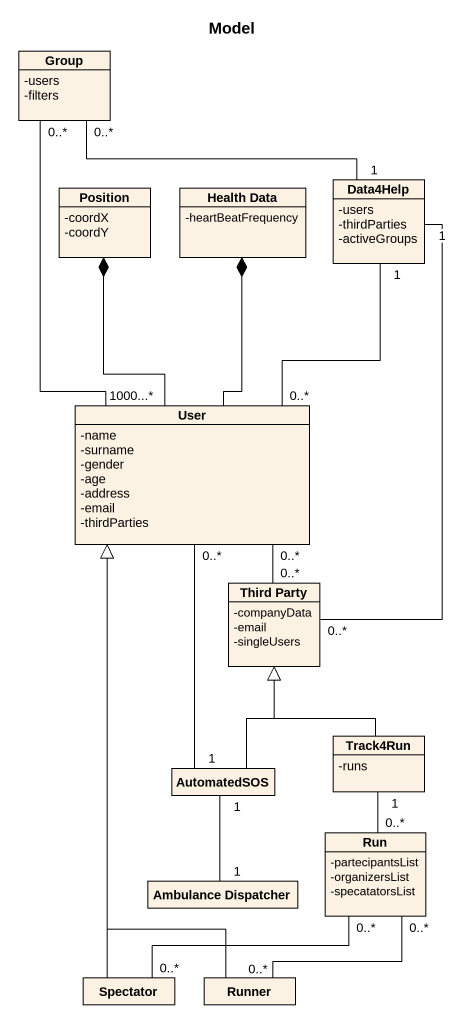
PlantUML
@startuml
title Model
hide circle
hide empty members
skinparam classAttributeIconSize 0
class "Group" as Group_ {
  -users
  -filters
}
class Position {
  -coordX
  -coordY
}
class "Health Data" as Health_Data {
  -heartBeatFrequency
}
class Data4Help {
  -users
  -thirdParties
  -activeGroups
}
class User {
  -name
  -surname
  -gender
  -age
  -address
  -email
  -thirdParties
}
class "Third Party" as Third_Party {
  -companyData
  -email
  -singleUsers
}
class Track4Run {
  -runs
}
class AutomatedSOS
class Run {
  -partecipantsList
  -organizersList
  -specatatorsList
}
class "Ambulance Dispatcher" as Ambulance_Dispatcher
class Spectator
class Runner
Position *-- User
Health_Data *-- User
Data4Help "1" -left- "0..*" Group_
Data4Help "1" -- "0..*" Third_Party
User "1000...*" -up- "0..*" Group_
User "0..*" -up- "1" Data4Help
Third_Party "0..*" -up- "0..*" User
Track4Run -up-|> Third_Party
AutomatedSOS "1" -up- "0..*" User
AutomatedSOS -up-|> Third_Party
Run "0..*" -up- "1" Track4Run
Ambulance_Dispatcher "1" -up- "1" AutomatedSOS
Spectator -up-|> User
Spectator "0..*" -right- "0..*" Run
Runner -up-|> User
Runner "0..*" -up- "0..*" Run
@enduml
